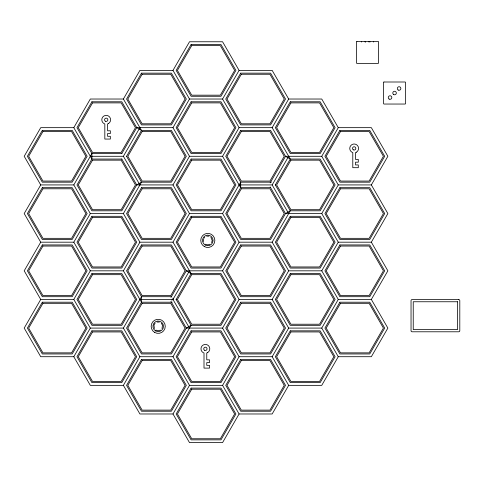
<?xml version="1.0" encoding="UTF-8"?>
<svg xmlns="http://www.w3.org/2000/svg" width="484" height="484" viewBox="0 0 484 484"><rect width="100%" height="100%" fill="white"/><g stroke="black" fill="none" stroke-linecap="round" stroke-linejoin="round"><path stroke-width="0.73" d="M203.54 239.284L203.54 241.564M162.025 328.527L162.467 325.181L161.323 323.203M211.617 242.629L212.21 240.427L210.915 237.305M121.883 159.048L91.912 159.048L73.792 127.661L40.729 127.661L24.2 156.29L40.729 184.924L24.2 213.559L40.729 242.188L24.2 270.822L40.729 299.451L73.792 299.451L90.32 270.822L123.384 270.822L141.503 302.21L172.225 302.21M73.792 127.661L90.32 99.026L123.384 99.026L141.503 130.414L126.518 156.374M126.518 156.211L141.503 182.172L123.384 213.559L90.32 213.559L73.792 184.924L91.912 153.537L121.883 153.537M123.384 99.026L139.912 70.398L172.976 70.398L189.504 41.763L222.567 41.763L239.096 70.398L222.567 99.026L239.096 127.661L222.567 156.29L240.687 187.677L270.659 187.677M121.75 153.616L136.736 127.661L172.976 127.661L189.504 99.026L222.567 99.026M40.729 299.451L24.2 328.085L40.729 356.714L73.792 356.714L90.32 328.085L73.792 299.451M40.729 242.188L73.792 242.188L90.32 213.559M90.32 156.29L123.384 156.29L139.912 127.661M123.384 270.822L139.912 242.188L172.976 242.188L191.095 273.575L176.109 299.529M121.75 158.97L136.736 184.924L172.976 184.924L189.504 156.29L222.567 156.29M176.109 299.372L191.095 325.327L172.976 356.714L139.912 356.714L123.384 328.085L141.503 296.698L171.475 296.698M172.976 242.188L189.504 213.559L222.567 213.559L240.687 182.172L271.409 182.172M170.967 297.424L186.328 270.822L222.567 270.822L239.096 299.451L222.567 328.085L186.328 328.085L170.967 301.478M172.976 356.714L189.504 385.349L172.976 413.977L139.912 413.977L123.384 385.349L139.912 356.714M171.784 300.141L172.976 299.451L189.504 270.822M275.293 185.003L290.279 159.048L272.159 127.661L288.688 99.026L321.751 99.026L338.28 127.661L321.751 156.29L285.512 156.29L270.151 182.898M222.567 270.822L239.096 242.188L222.567 213.559M239.096 184.924L272.159 184.924L288.688 156.29M338.28 299.451L371.343 299.451L387.872 328.085L371.343 356.714L338.28 356.714L321.751 328.085L338.28 299.451L321.751 270.822L288.688 270.822L272.159 242.188L290.279 210.8L275.293 184.846M189.504 385.349L222.567 385.349L239.096 356.714L222.567 328.085M239.096 299.451L272.159 299.451L288.688 270.822M270.151 186.951L285.512 213.559L321.751 213.559L338.28 184.924L371.343 184.924L387.872 156.29L371.343 127.661L338.28 127.661M222.567 385.349L239.096 413.977L222.567 442.612L189.504 442.612L172.976 413.977M239.096 356.714L272.159 356.714L288.688 328.085L272.159 299.451M321.751 270.822L338.28 242.188L371.343 242.188L387.872 213.559L371.343 184.924M338.28 356.714L321.751 385.349L288.688 385.349L272.159 413.977L239.096 413.977M371.343 299.451L387.872 270.822L371.343 242.188M203.982 238.219L204.684 237.305M155.092 323.203L153.948 325.181L154.39 328.527M365.335 41.388L365.118 42.047M369.153 41.388L368.929 42.047M373.721 41.388L373.497 42.047M210.002 244.245L207.799 244.831L205.597 244.245M160.41 330.136L158.207 330.729L156.005 330.136M206.662 236.168L208.943 236.168M157.07 322.06L159.351 322.06M239.096 70.398L272.159 70.398L288.688 99.026M239.096 127.661L272.159 127.661M40.729 184.924L73.792 184.924M239.096 242.188L272.159 242.188M139.912 299.451L172.976 299.451L189.504 328.085M90.32 328.085L123.384 328.085M288.688 328.085L321.751 328.085M123.384 385.349L90.32 385.349L73.792 356.714M369.734 41.388L369.957 42.047M365.166 41.388L365.39 42.047M361.354 41.388L361.572 42.047M321.751 156.29L338.28 184.924M321.751 213.559L338.28 242.188M272.159 184.924L288.688 213.559M172.976 70.398L189.504 99.026M172.976 127.661L189.504 156.29M172.976 184.924L189.504 213.559M272.159 356.714L288.688 385.349M123.384 156.29L139.912 184.924M123.384 213.559L139.912 242.188M73.792 242.188L90.32 270.822M172.976 298.071L172.976 299.451M42.32 130.414L27.382 156.29L42.32 182.172L72.201 182.172L87.144 156.29L72.201 130.414L42.32 130.414M42.955 131.515L28.653 156.29L42.955 181.064L71.565 181.064L85.868 156.29L71.565 131.515L42.955 131.515M42.32 187.677L27.382 213.559L42.32 239.435L72.201 239.435L87.144 213.559L72.201 187.677L42.32 187.677M91.912 101.785L76.974 127.661L91.912 153.537L91.912 159.048L76.974 184.924L91.912 210.8L121.793 210.8L136.736 184.924L141.503 182.172L171.384 182.172L186.328 156.29L171.384 130.414L141.503 130.414L136.736 127.661L121.793 101.785L91.912 101.785M42.955 188.784L28.653 213.559L42.955 238.334L71.565 238.334L85.868 213.559L71.565 188.784L42.955 188.784M92.547 102.886L78.245 127.661L92.547 152.436L121.157 152.436L135.459 127.661L121.157 102.886L92.547 102.886M42.32 244.94L27.382 270.822L42.32 296.698L72.201 296.698L87.144 270.822L72.201 244.94L42.32 244.94M141.503 73.151L126.566 99.026L141.503 124.902L171.384 124.902L186.328 99.026L171.384 73.151L141.503 73.151M42.955 246.047L28.653 270.822L42.955 295.597L71.565 295.597L85.868 270.822L71.565 246.047L42.955 246.047M92.547 160.15L78.245 184.924L92.547 209.699L121.157 209.699L135.459 184.924L121.157 160.15L92.547 160.15M142.139 74.252L127.837 99.026L142.139 123.801L170.749 123.801L185.051 99.026L170.749 74.252L142.139 74.252M42.32 302.21L27.382 328.085L42.32 353.961L72.201 353.961L87.144 328.085L72.201 302.21L42.32 302.21M91.912 216.312L76.974 242.188L91.912 268.063L121.793 268.063L136.736 242.188L121.793 216.312L91.912 216.312M191.095 44.522L176.158 70.398L191.095 96.274L220.976 96.274L235.92 70.398L220.976 44.522L191.095 44.522M42.955 303.311L28.653 328.085L42.955 352.86L71.565 352.86L85.868 328.085L71.565 303.311L42.955 303.311M92.547 217.413L78.245 242.188L92.547 266.962L121.157 266.962L135.459 242.188L121.157 217.413L92.547 217.413M142.139 131.515L127.837 156.29L142.139 181.064L170.749 181.064L185.051 156.29L170.749 131.515L142.139 131.515M191.731 45.623L177.428 70.398L191.731 95.173L220.341 95.173L234.643 70.398L220.341 45.623L191.731 45.623M91.912 273.575L76.974 299.451L91.912 325.327L121.793 325.327L136.736 299.451L121.793 273.575L91.912 273.575M141.503 187.677L126.566 213.559L141.503 239.435L171.384 239.435L186.328 213.559L171.384 187.677L141.503 187.677M191.095 101.785L176.158 127.661L191.095 153.537L220.976 153.537L235.92 127.661L220.976 101.785L191.095 101.785M92.547 274.676L78.245 299.451L92.547 324.226L121.157 324.226L135.459 299.451L121.157 274.676L92.547 274.676M142.139 188.784L127.837 213.559L142.139 238.334L170.749 238.334L185.051 213.559L170.749 188.784L142.139 188.784M191.731 102.886L177.428 127.661L191.731 152.436L220.341 152.436L234.643 127.661L220.341 102.886L191.731 102.886M91.912 330.838L76.974 356.714L91.912 382.59L121.793 382.59L136.736 356.714L121.793 330.838L91.912 330.838M141.503 244.94L126.566 270.822L141.503 296.698L141.503 302.21L126.566 328.085L141.503 353.961L171.384 353.961L186.328 328.085L191.095 325.327L220.976 325.327L235.92 299.451L220.976 273.575L191.095 273.575L186.328 270.822L171.384 244.94L141.503 244.94M191.095 159.048L176.158 184.924L191.095 210.8L220.976 210.8L235.92 184.924L220.976 159.048L191.095 159.048M240.687 73.151L225.75 99.026L240.687 124.902L270.568 124.902L285.512 99.026L270.568 73.151L240.687 73.151M92.547 331.939L78.245 356.714L92.547 381.489L121.157 381.489L135.459 356.714L121.157 331.939L92.547 331.939M142.139 246.047L127.837 270.822L142.139 295.597L170.749 295.597L185.051 270.822L170.749 246.047L142.139 246.047M191.731 160.15L177.428 184.924L191.731 209.699L220.341 209.699L234.643 184.924L220.341 160.15L191.731 160.15M241.322 74.252L227.02 99.026L241.322 123.801L269.933 123.801L284.235 99.026L269.933 74.252L241.322 74.252M191.095 216.312L176.158 242.188L191.095 268.063L220.976 268.063L235.92 242.188L220.976 216.312L191.095 216.312M240.687 130.414L225.75 156.29L240.687 182.172L240.687 187.677L225.75 213.559L240.687 239.435L270.568 239.435L285.512 213.559L290.279 210.8L320.16 210.8L335.103 184.924L320.16 159.048L290.279 159.048L285.512 156.29L270.568 130.414L240.687 130.414M142.139 303.311L127.837 328.085L142.139 352.86L170.749 352.86L185.051 328.085L170.749 303.311L142.139 303.311M191.731 217.413L177.428 242.188L191.731 266.962L220.341 266.962L234.643 242.188L220.341 217.413L191.731 217.413M241.322 131.515L227.02 156.29L241.322 181.064L269.933 181.064L284.235 156.29L269.933 131.515L241.322 131.515M141.503 359.473L126.566 385.349L141.503 411.225L171.384 411.225L186.328 385.349L171.384 359.473L141.503 359.473M290.279 101.785L275.342 127.661L290.279 153.537L320.16 153.537L335.103 127.661L320.16 101.785L290.279 101.785M142.139 360.574L127.837 385.349L142.139 410.123L170.749 410.123L185.051 385.349L170.749 360.574L142.139 360.574M191.731 274.676L177.428 299.451L191.731 324.226L220.341 324.226L234.643 299.451L220.341 274.676L191.731 274.676M241.322 188.784L227.02 213.559L241.322 238.334L269.933 238.334L284.235 213.559L269.933 188.784L241.322 188.784M290.914 102.886L276.612 127.661L290.914 152.436L319.525 152.436L333.827 127.661L319.525 102.886L290.914 102.886M191.095 330.838L176.158 356.714L191.095 382.59L220.976 382.59L235.92 356.714L220.976 330.838L191.095 330.838M240.687 244.94L225.75 270.822L240.687 296.698L270.568 296.698L285.512 270.822L270.568 244.94L240.687 244.94M191.731 331.939L177.428 356.714L191.731 381.489L220.341 381.489L234.643 356.714L220.341 331.939L191.731 331.939M241.322 246.047L227.02 270.822L241.322 295.597L269.933 295.597L284.235 270.822L269.933 246.047L241.322 246.047M290.914 160.15L276.612 184.924L290.914 209.699L319.525 209.699L333.827 184.924L319.525 160.15L290.914 160.15M191.095 388.101L176.158 413.977L191.095 439.859L220.976 439.859L235.92 413.977L220.976 388.101L191.095 388.101M240.687 302.21L225.75 328.085L240.687 353.961L270.568 353.961L285.512 328.085L270.568 302.21L240.687 302.21M290.279 216.312L275.342 242.188L290.279 268.063L320.16 268.063L335.103 242.188L320.16 216.312L290.279 216.312M339.871 130.414L324.933 156.29L339.871 182.172L369.752 182.172L384.695 156.29L369.752 130.414L339.871 130.414M191.731 389.203L177.428 413.977L191.731 438.752L220.341 438.752L234.643 413.977L220.341 389.203L191.731 389.203M241.322 303.311L227.02 328.085L241.322 352.86L269.933 352.86L284.235 328.085L269.933 303.311L241.322 303.311M290.914 217.413L276.612 242.188L290.914 266.962L319.525 266.962L333.827 242.188L319.525 217.413L290.914 217.413M340.512 131.515L326.204 156.29L340.512 181.064L369.117 181.064L383.419 156.29L369.117 131.515L340.512 131.515M240.687 359.473L225.75 385.349L240.687 411.225L270.568 411.225L285.512 385.349L270.568 359.473L240.687 359.473M290.279 273.575L275.342 299.451L290.279 325.327L320.16 325.327L335.103 299.451L320.16 273.575L290.279 273.575M339.871 187.677L324.933 213.559L339.871 239.435L369.752 239.435L384.695 213.559L369.752 187.677L339.871 187.677M241.322 360.574L227.02 385.349L241.322 410.123L269.933 410.123L284.235 385.349L269.933 360.574L241.322 360.574M290.914 274.676L276.612 299.451L290.914 324.226L319.525 324.226L333.827 299.451L319.525 274.676L290.914 274.676M340.512 188.784L326.204 213.559L340.512 238.334L369.117 238.334L383.419 213.559L369.117 188.784L340.512 188.784M290.279 330.838L275.342 356.714L290.279 382.59L320.16 382.59L335.103 356.714L320.16 330.838L290.279 330.838M339.871 244.94L324.933 270.822L339.871 296.698L369.752 296.698L384.695 270.822L369.752 244.94L339.871 244.94M290.914 331.939L276.612 356.714L290.914 381.489L319.525 381.489L333.827 356.714L319.525 331.939L290.914 331.939M340.512 246.047L326.204 270.822L340.512 295.597L369.117 295.597L383.419 270.822L369.117 246.047L340.512 246.047M339.871 302.21L324.933 328.085L339.871 353.961L369.752 353.961L384.695 328.085L369.752 302.21L339.871 302.21M340.512 303.311L326.204 328.085L340.512 352.86L369.117 352.86L383.419 328.085L369.117 303.311L340.512 303.311M356.889 41.388L356.514 41.763L356.514 63.053L356.889 63.428L378.179 63.428L378.555 63.053L378.555 41.763L378.179 41.388L356.889 41.388M383.921 82.002L383.546 82.377L383.546 103.667L383.921 104.042L405.211 104.042L405.586 103.667L405.586 82.377L405.211 82.002L383.921 82.002M108.404 123.589L107.581 123.934L107.581 130.795L110.334 130.795L110.334 133.548L107.581 133.548L107.581 136.306L110.334 136.306L110.334 139.059L104.822 139.059L104.822 123.934L103.999 123.589A4.41 4.41 0 0 1 102.826 116.94A4.41 4.41 0 0 1 109.578 116.94A4.41 4.41 0 0 1 108.404 123.589M356.369 152.224L355.54 152.563L355.54 159.424L358.293 159.424L358.293 162.182L355.54 162.182L355.54 164.935L358.293 164.935L358.293 167.694L352.788 167.694L352.788 152.563L351.959 152.224A4.41 4.41 0 0 1 350.785 145.569A4.41 4.41 0 0 1 357.537 145.569A4.41 4.41 0 0 1 356.369 152.224M207.588 352.648L206.765 352.987L206.765 359.848L209.518 359.848L209.518 362.607L206.765 362.607L206.765 365.359L209.518 365.359L209.518 368.112L204.006 368.112L204.006 352.987L203.183 352.648A4.41 4.41 0 0 1 202.009 345.993A4.41 4.41 0 0 1 208.761 345.993A4.41 4.41 0 0 1 207.588 352.648M458.699 299.554L412.138 299.554A1.101 1.101 0 0 0 411.037 300.655L411.037 330.687A1.101 1.101 0 0 0 412.138 331.788L458.699 331.788A1.101 1.101 0 0 0 459.8 330.687L459.8 300.655A1.101 1.101 0 0 0 458.699 299.554M457.598 301.756L413.239 301.756L413.239 329.58L457.598 329.58L457.598 301.756M154.68 332.429A7.054 7.054 0 0 0 165.262 326.319A7.054 7.054 0 0 0 154.68 320.214A7.054 7.054 0 0 0 154.68 332.429M155.564 330.899A5.288 5.288 0 0 0 163.501 326.319A5.288 5.288 0 0 0 155.564 321.739A5.288 5.288 0 0 0 155.564 330.899M389.16 99.081A1.773 1.773 0 0 0 391.816 97.544A1.773 1.773 0 0 0 389.16 96.007A1.773 1.773 0 0 0 389.16 99.081M393.68 94.555A1.773 1.773 0 0 0 396.336 93.025A1.773 1.773 0 0 0 393.68 91.488A1.773 1.773 0 0 0 393.68 94.555M398.205 90.036A1.773 1.773 0 0 0 400.861 88.499A1.773 1.773 0 0 0 398.205 86.963A1.773 1.773 0 0 0 398.205 90.036M105.379 121.206A1.652 1.652 0 0 0 107.853 119.772A1.652 1.652 0 0 0 105.379 118.344A1.652 1.652 0 0 0 105.379 121.206M353.338 149.834A1.652 1.652 0 0 0 355.813 148.406A1.652 1.652 0 0 0 353.338 146.973A1.652 1.652 0 0 0 353.338 149.834M204.563 350.259A1.652 1.652 0 0 0 207.037 348.831A1.652 1.652 0 0 0 204.563 347.397A1.652 1.652 0 0 0 204.563 350.259M204.272 246.531A7.054 7.054 0 0 0 214.854 240.427A7.054 7.054 0 0 0 204.272 234.316A7.054 7.054 0 0 0 204.272 246.531M205.156 245.007A5.288 5.288 0 0 0 213.093 240.427A5.288 5.288 0 0 0 205.156 235.841A5.288 5.288 0 0 0 205.156 245.007"/></g></svg>
